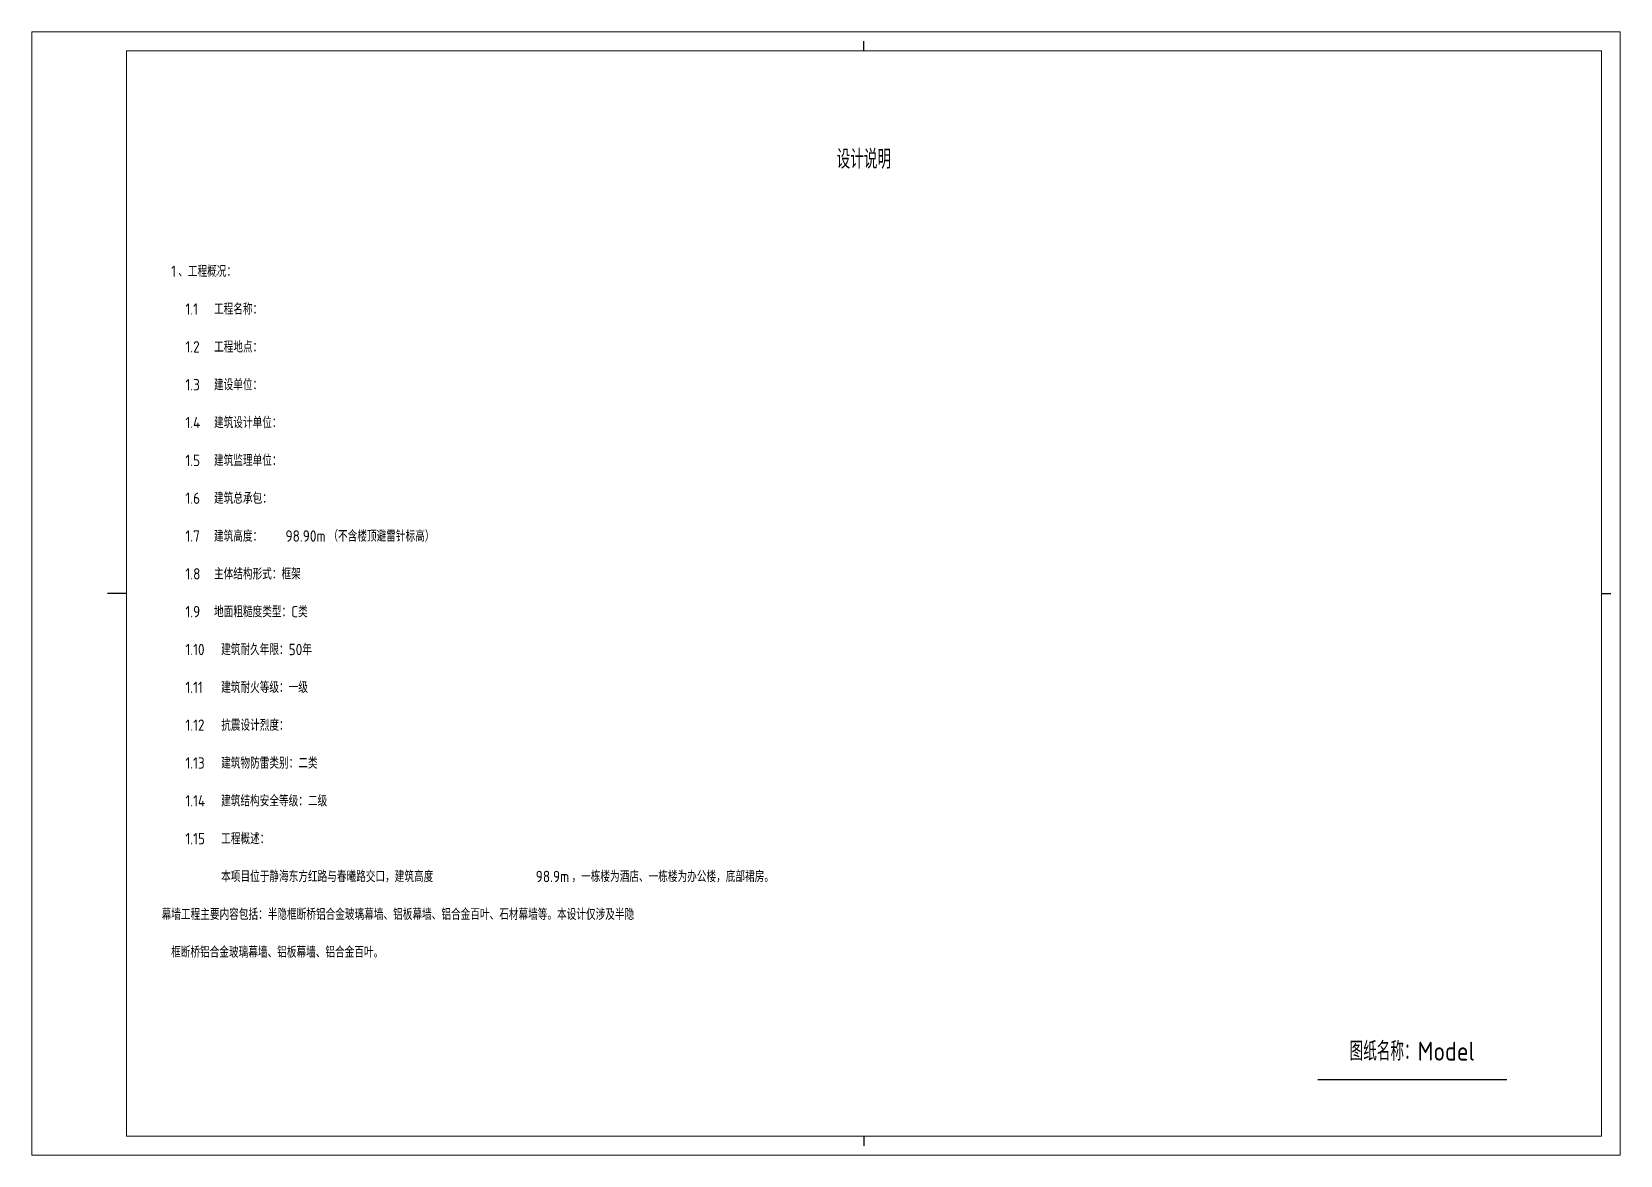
# Paper-space layout '设计说明' of a CAD drawing. Header units: millimetres. Extents: x 1147 to 1567, y 32 to 329.
import ezdxf
from ezdxf.enums import TextEntityAlignment as Align

# ---------------------------------------------------------------- set-up
doc = ezdxf.new("R2010")
doc.units = ezdxf.units.MM
doc.header["$LTSCALE"] = 1000
doc.layers.add('0 @ 1', color=7, linetype='Continuous')
doc.layers.add('图框', color=7, linetype='Continuous', lineweight=15)
doc.layers.add('文字 @ 1', color=7, linetype='Continuous', lineweight=15)
doc.styles.get("Standard").update_dxf_attribs({"font": 'gbenor.shx', "height": 5, "bigfont": 'gbcbig.shx'})
doc.styles.add('图名5mm', font='gbenor.shx', dxfattribs={"height": 5, "bigfont": 'gbcbig.shx'})
doc.styles.add('说明', font='gbenor.shx', dxfattribs={"height": 3, "bigfont": 'gbcbig.shx'})

# ---------------------------------------------------------------- blocks, each defined once
blk = doc.blocks.new('图框A3')
at = {"linetype": 'Continuous', "lineweight": 15}
for p, q in [((-420, 297), (0, 297)), ((-420, 0), (-420, 297)), ((0, 297), (0, 0)), ((-395, 292), (-5, 292)), ((-395, 5), (-395, 292)), ((-5, 292), (-5, 5)), ((-5, 5), (-395, 5)), ((0, 0), (-420, 0))]:
    blk.add_line(p, q, dxfattribs=at)
at = {"linetype": 'ByBlock', "lineweight": -2}
for p, q in [((-200, 292), (-200, 294.5)), ((-397.5, 148.5), (-400, 148.5)), ((-395, 148.5), (-397.5, 148.5)), ((-5, 148.5), (-2.5, 148.5)), ((-80, 20), (-30, 20)), ((-200, 5), (-200, 2.5))]:
    blk.add_line(p, q, dxfattribs=at)
at = {"layer": '0 @ 1', "linetype": 'ByBlock', "lineweight": -2}
blk.add_text('图纸名称：Model', height=5, dxfattribs=at).set_placement((-55, 25), align=Align.CENTER)

psp = doc.layouts.new('设计说明')

# ---------------------------------------------------------------- block references
at = {"layer": '图框', "linetype": 'ByBlock', "lineweight": -2}
psp.add_blockref('图框A3', (1567.33, 31.74), dxfattribs=at)

# ---------------------------------------------------------------- texts
at = {"layer": '文字 @ 1', "style": '图名5mm'}
psp.add_text('设计说明', height=5, dxfattribs=at).set_placement((1367.33, 295.3), align=Align.MIDDLE)
at = {"layer": '文字 @ 1', "style": '说明'}
for s, p in [('1', (1184.17, 263.93)), ('、工程概况：', (1186.06, 263.93)), ('1.1', (1187.95, 253.93)), ('工程名称：', (1195.51, 253.93)), ('1.2', (1187.95, 243.93)), ('工程地点：', (1195.51, 243.93)), ('1.3', (1187.95, 233.93)), ('建设单位：', (1195.51, 233.93)), ('1.4', (1187.95, 223.93)), ('建筑设计单位：', (1195.51, 223.93)), ('1.5', (1187.95, 213.93)), ('建筑监理单位：', (1195.51, 213.93)), ('1.6', (1187.95, 203.93)), ('建筑总承包：', (1195.51, 203.93)), ('1.7', (1187.95, 193.93)), ('建筑高度：', (1195.51, 193.93)), ('98.90m', (1214.41, 193.93)), ('（不含楼顶避雷针标高）', (1225.75, 193.93)), ('1.8', (1187.95, 183.93)), ('主体结构形式：框架', (1195.51, 183.93)), ('1.9', (1187.95, 173.93)), ('地面粗糙度类型：C类', (1195.51, 173.93)), ('1.10', (1187.95, 163.93)), ('建筑耐久年限：50年', (1197.4, 163.93)), ('1.11', (1187.95, 153.93)), ('建筑耐火等级：一级', (1197.4, 153.93)), ('抗震设计烈度：', (1197.4, 143.93)), ('1.12', (1187.95, 143.93)), ('1.13', (1187.95, 133.93)), ('建筑物防雷类别：二类', (1197.4, 133.93)), ('1.14', (1187.95, 123.93)), ('建筑结构安全等级：二级', (1197.4, 123.93)), ('1.15', (1187.95, 113.93)), ('工程概述：', (1197.4, 113.93)), ('本项目位于静海东方红路与春曦路交口，建筑高度', (1197.4, 103.93)), ('98.9m', (1280.57, 103.93)), ('，一栋楼为酒店、一栋楼为办公楼，底部裙房。', (1290.02, 103.93)), ('幕墙工程主要内容包括：半隐框断桥铝合金玻璃幕墙、铝板幕墙、铝合金百叶、石材幕墙等。本设计仅涉及半隐', (1181.67, 93.93)), ('框断桥铝合金玻璃幕墙、铝板幕墙、铝合金百叶。', (1184.17, 83.93))]:
    psp.add_text(s, height=3, dxfattribs=at).set_placement(p)

doc.saveas('drawing.dxf')
